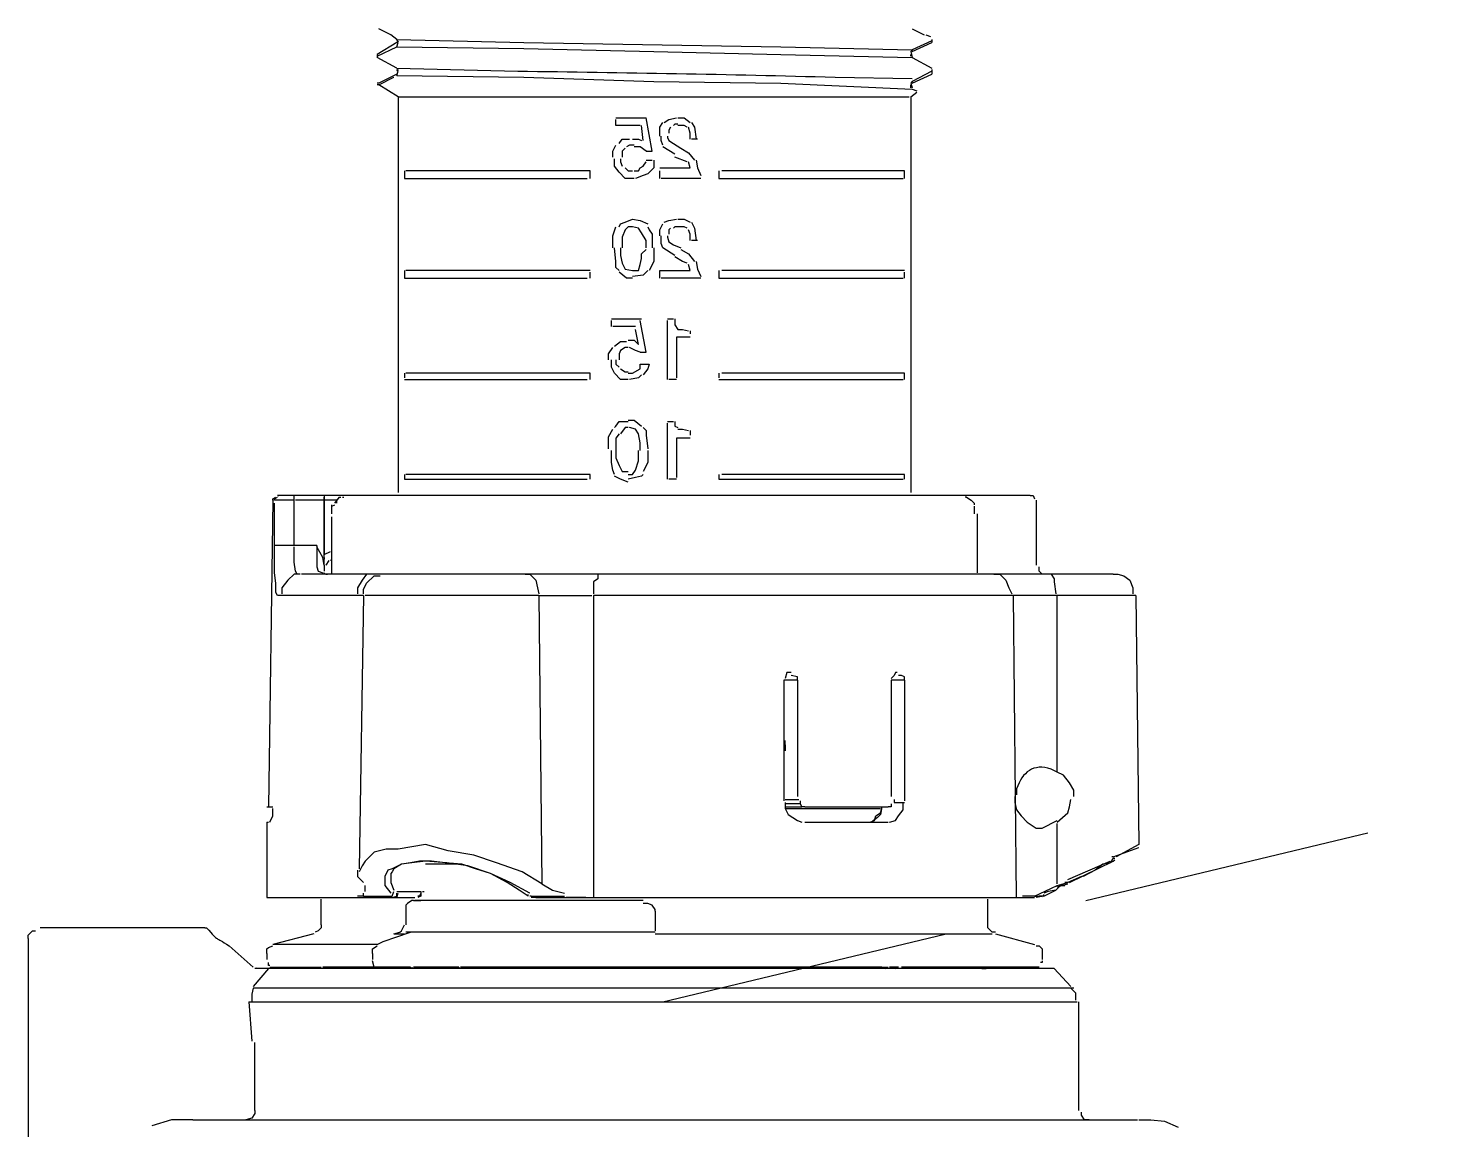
# Model space of a CAD drawing. Header units: millimetres. Extents: x -3929 to 624051, y 52832 to 514950.
# Drawn here: x 35163 to 35470.2, y 112012.1 to 112253 of the extents above; entities that cross this region are included whole.
import ezdxf

# ---------------------------------------------------------------- set-up
doc = ezdxf.new("R2010")
doc.units = ezdxf.units.MM
doc.linetypes.add('DASHED2', pattern=[9.525, 6.35, -3.175])
doc.layers.add('Отопление', color=30, linetype='Continuous')

# ---------------------------------------------------------------- blocks, each defined once
blk = doc.blocks.new('A$Cb1560fb0')
at = {"color": 7, "linetype": 'Continuous', "lineweight": 9}
for p, q in [((-1.797, 15.244), (-3.12, 15.211)), ((-6.595, 15.144), (-7.439, 15.128)), ((-9.027, 7.533), (-8.961, 7.566)), ((-8.581, 7.351), (-8.581, 7.285))]:
    blk.add_line(p, q, dxfattribs=at)
at = {"color": 7, "linetype": 'Continuous', "lineweight": 18}
for p, q in [((0.305, 5.829), (0.288, 5.829)), ((0.04, 5.63), (-0.225, 5.399))]:
    blk.add_line(p, q, dxfattribs=at)
for points in [[(-7.439, 15.674), (-7.571, 15.608), (-7.571, 15.608)], [(-1.731, 15.608), (-1.598, 15.674), (-1.598, 15.674)], [(-7.654, 15.558), (-7.654, 15.525), (-7.654, 15.525)], [(-7.654, 15.542), (-7.439, 15.442), (-7.439, 15.442)], [(-7.439, 15.426), (-7.654, 15.525), (-7.654, 15.525)], [(-7.588, 15.608), (-7.638, 15.591), (-7.638, 15.591)], [(-1.797, 15.475), (-1.813, 15.525), (-1.797, 15.558)], [(-1.813, 15.542), (-1.797, 15.525), (-1.797, 15.525)], [(-1.797, 15.558), (-1.731, 15.608), (-1.731, 15.608)], [(-1.797, 15.525), (-1.582, 15.393), (-1.582, 15.393)], [(-7.439, 15.36), (-7.654, 15.244), (-7.654, 15.244)], [(-7.439, 15.442), (-7.422, 15.426), (-7.439, 15.36)], [(-7.422, 15.376), (-7.422, 15.393), (-7.422, 15.393)], [(-1.582, 15.376), (-1.797, 15.475), (-1.797, 15.475)], [(-1.797, 15.244), (-1.582, 15.36), (-1.582, 15.36)], [(-1.582, 15.393), (-1.582, 15.36), (-1.582, 15.36)], [(-7.654, 15.227), (-7.654, 15.178), (-7.654, 15.178)], [(-7.654, 15.211), (-7.439, 15.095), (-7.439, 15.095)], [(-1.813, 15.227), (-1.797, 15.211), (-1.797, 15.211)], [(-1.797, 15.161), (-1.813, 15.211), (-1.797, 15.227)], [(-7.439, 15.078), (-7.654, 15.178), (-7.654, 15.178)], [(-7.439, 15.095), (-7.422, 15.078), (-7.439, 15.029)], [(-7.422, 15.029), (-7.422, 15.062), (-7.422, 15.062)], [(-1.813, 14.929), (-1.598, 15.062), (-1.582, 15.062)], [(-1.797, 15.178), (-1.598, 15.078), (-1.582, 15.078)], [(-1.598, 15.062), (-1.764, 15.144), (-1.764, 15.144)], [(-7.439, 15.012), (-7.489, 14.996), (-7.489, 14.996)], [(-7.422, 14.929), (-7.489, 14.979), (-7.489, 14.979)], [(-7.422, 14.929), (-7.422, 10.594), (-7.422, 10.594)], [(-1.813, 14.929), (-7.406, 14.929), (-7.406, 14.929)], [(-1.813, 14.929), (-1.813, 10.594), (-1.813, 10.594)], [(-8.796, 10.511), (-8.796, 9.8), (-8.796, 9.8)], [(-8.73, 10.561), (-8.763, 10.561), (-8.779, 10.528)], [(-8.73, 10.561), (-0.49, 10.561), (-0.49, 10.561)], [(-8.035, 10.545), (-8.084, 10.511), (-8.117, 10.478)], [(-8.117, 10.478), (-8.117, 10.462), (-8.117, 10.462)], [(-8.117, 10.445), (-8.117, 10.363), (-8.117, 10.363)], [(-8.018, 10.561), (-7.621, 10.561), (-7.621, 10.561)], [(-1.615, 10.561), (-1.218, 10.561), (-1.218, 10.561)], [(-1.201, 10.545), (-1.218, 10.545), (-1.218, 10.545)], [(-1.168, 10.545), (-1.185, 10.545), (-1.185, 10.545)], [(-1.118, 10.478), (-1.168, 10.545), (-1.168, 10.545)], [(-1.135, 10.511), (-1.168, 10.545), (-1.168, 10.545)], [(-1.085, 10.445), (-1.085, 10.462), (-1.085, 10.462)], [(-1.085, 10.363), (-1.085, 10.445), (-1.085, 10.445)], [(-1.002, 10.561), (-1.002, 10.511), (-1.002, 10.511)], [(-0.44, 10.511), (-0.44, 10.528), (-0.473, 10.545)], [(-0.44, 10.511), (-0.39, 7.153), (-0.39, 7.153)], [(-8.151, 10.363), (-8.151, 9.717), (-8.151, 9.717)], [(-1.085, 9.701), (-1.085, 10.329), (-1.085, 10.329)], [(-1.052, 9.85), (-1.019, 9.8), (-1.019, 9.8)], [(-1.002, 9.8), (-1.002, 9.866), (-1.002, 9.866)], [(-9.64, 9.701), (-9.689, 9.701), (-9.756, 9.684), (-9.822, 9.634), (-9.855, 9.552), (-9.855, 9.486)], [(-9.64, 9.701), (-0.754, 9.701), (-0.754, 9.701)], [(-8.912, 9.701), (-8.862, 9.701), (-8.829, 9.734), (-8.829, 9.783)], [(-1.433, 9.486), (-1.433, 9.535), (-1.466, 9.601), (-1.549, 9.684), (-1.615, 9.684)], [(-1.002, 9.8), (-1.002, 9.734), (-1.002, 9.734)], [(-1.002, 9.783), (-1.002, 9.767), (-1.002, 9.767)], [(-9.888, 9.469), (-9.921, 6.739), (-9.921, 6.739)], [(-1.433, 9.469), (-1.383, 6.474), (-1.383, 6.474)], [(-7.274, 8.625), (-7.257, 8.625), (-7.24, 8.592), (-7.207, 8.559)], [(-6.115, 8.625), (-6.066, 8.625), (-6.049, 8.559)], [(-7.356, 8.542), (-7.356, 8.576), (-7.323, 8.592), (-7.29, 8.592)], [(-7.356, 8.542), (-7.356, 7.219), (-7.356, 7.219)], [(-7.207, 8.542), (-7.207, 7.268), (-7.207, 7.268)], [(-6.182, 8.542), (-6.182, 8.576), (-6.115, 8.592)], [(-6.182, 8.542), (-6.182, 7.268), (-6.182, 7.268)], [(-6.033, 8.542), (-6.033, 7.219), (-6.033, 7.219)], [(-7.24, 7.235), (-7.24, 7.202), (-7.24, 7.202)], [(-6.215, 7.186), (-6.215, 7.219), (-6.215, 7.219)], [(-7.207, 7.186), (-7.207, 7.153), (-7.174, 7.153)], [(-6.264, 7.153), (-7.174, 7.153), (-7.174, 7.153)], [(-7.108, 7.153), (-7.092, 7.07), (-7.058, 7.037), (-6.992, 6.987)], [(-6.976, 6.987), (-7.025, 7.004), (-7.042, 7.053), (-7.092, 7.086), (-7.108, 7.136)], [(-6.049, 7.136), (-7.092, 7.136), (-7.092, 7.136)], [(-6.264, 7.153), (-6.231, 7.153), (-6.215, 7.186)], [(-6.049, 7.202), (-6.049, 7.136), (-6.082, 7.07), (-6.182, 7.004), (-6.231, 6.987)], [(-6.049, 7.153), (-6.231, 7.153), (-6.231, 7.153)], [(-0.407, 7.153), (-0.44, 7.153), (-0.44, 7.153)], [(-0.407, 6.987), (-0.44, 7.053), (-0.44, 7.136)], [(-0.374, 7.153), (-0.407, 7.153), (-0.407, 7.153)], [(-6.264, 6.987), (-7.174, 6.987), (-7.174, 6.987)], [(-0.374, 6.987), (-0.39, 6.987), (-0.39, 6.987)], [(-0.374, 6.987), (-0.374, 6.16), (-0.374, 6.16)], [(-9.921, 6.739), (-9.673, 6.607), (-9.673, 6.607)], [(-9.64, 6.607), (-9.921, 6.706), (-9.921, 6.706)], [(-9.64, 6.59), (-9.656, 6.59), (-9.656, 6.59)], [(-9.64, 6.59), (-9.607, 6.54), (-9.524, 6.524), (-9.441, 6.458), (-9.309, 6.391)], [(-9.143, 6.358), (-9.607, 6.557), (-9.607, 6.557)], [(-3.236, 6.176), (-3.137, 6.242), (-3.005, 6.325), (-2.823, 6.424), (-2.657, 6.474), (-2.508, 6.524), (-2.326, 6.54), (-2.177, 6.557), (-2.045, 6.557), (-1.946, 6.54), (-1.846, 6.524), (-1.764, 6.474), (-1.747, 6.441), (-1.731, 6.424)], [(-1.367, 6.458), (-1.367, 6.391), (-1.433, 6.325)], [(-9.292, 6.391), (-9.143, 6.325), (-9.143, 6.325)], [(-9.143, 6.325), (-9.11, 6.325), (-9.11, 6.325)], [(-3.385, 6.309), (-3.501, 6.242), (-3.633, 6.209)], [(-9.094, 6.292), (-9.077, 6.292), (-9.11, 6.292)], [(-9.077, 6.292), (-9.061, 6.292), (-9.011, 6.242), (-8.928, 6.226), (-8.879, 6.209)], [(-8.779, 6.176), (-9.027, 6.292), (-9.027, 6.292)], [(-8.879, 6.176), (-8.829, 6.176), (-8.829, 6.176)], [(-8.879, 6.176), (-8.796, 6.16), (-8.796, 6.16)], [(-8.779, 6.176), (-8.647, 6.176), (-8.647, 6.176)], [(-3.319, 6.16), (-8.779, 6.16), (-8.779, 6.16)], [(-3.865, 6.16), (-3.65, 6.16), (-3.65, 6.16)], [(-3.286, 6.16), (-3.269, 6.16), (-3.269, 6.16)], [(-2.078, 6.226), (-2.095, 6.226), (-2.095, 6.226)], [(-2.061, 6.209), (-2.061, 6.176), (-2.028, 6.16)], [(-0.374, 6.16), (-1.995, 6.16), (-1.995, 6.16)], [(-1.449, 6.226), (-1.449, 6.292), (-1.449, 6.292)], [(-1.433, 6.176), (-1.433, 6.209), (-1.433, 6.209)], [(-1.433, 6.176), (-1.367, 6.176), (-1.367, 6.176)], [(-8.266, 5.862), (-8.266, 6.143), (-8.266, 6.143)], [(-4.626, 6.011), (-4.626, 6.027), (-4.593, 6.077), (-4.543, 6.094), (-4.494, 6.094)], [(-4.626, 6.011), (-4.626, 5.796), (-4.626, 5.796)], [(-4.494, 6.127), (-1.995, 6.127), (-1.995, 6.127)], [(-1.979, 6.127), (-1.962, 6.127), (-1.913, 6.094), (-1.896, 6.077), (-1.896, 6.011)], [(-1.896, 6.011), (-1.896, 5.862), (-1.896, 5.862)], [(-0.969, 5.862), (-0.969, 6.143), (-0.969, 6.143)], [(-8.349, 5.779), (-8.316, 5.779), (-8.266, 5.829), (-8.266, 5.862)], [(-0.969, 5.862), (-0.969, 5.829), (-0.936, 5.796), (-0.903, 5.779)], [(-8.349, 5.763), (-8.779, 5.647), (-8.779, 5.647)], [(-4.626, 5.763), (-8.316, 5.763), (-8.316, 5.763)], [(-4.626, 5.779), (-1.896, 5.779), (-1.896, 5.779)], [(-1.582, 5.647), (-1.648, 5.68), (-1.946, 5.779)], [(-0.887, 5.763), (-0.44, 5.647), (-0.44, 5.647)], [(0.305, 5.829), (2.108, 5.829), (2.108, 5.829)], [(2.241, 5.713), (2.241, 5.746), (2.207, 5.779), (2.191, 5.796), (2.158, 5.796)], [(2.241, 5.713), (2.241, 3.281), (2.241, 3.281)], [(-8.796, 5.63), (-8.829, 5.63), (-8.862, 5.597), (-8.862, 5.548)], [(-8.862, 5.548), (-8.862, 5.481), (-8.862, 5.481)], [(-1.532, 5.548), (-1.532, 5.597), (-1.582, 5.63)], [(-1.532, 5.548), (-1.532, 5.481), (-1.532, 5.481)], [(-0.374, 5.548), (-0.374, 5.597), (-0.39, 5.614), (-0.44, 5.63)], [(-8.994, 5.382), (-9.176, 5.184), (-9.176, 5.184)], [(-8.862, 5.465), (-8.862, 5.448), (-8.845, 5.448)], [(-8.829, 5.399), (-8.25, 5.399), (-8.25, 5.399)], [(-8.2, 5.382), (-8.25, 5.382), (-8.25, 5.382)], [(-7.29, 5.399), (-7.191, 5.399), (-7.191, 5.399)], [(-4.626, 5.399), (-2.591, 5.399), (-2.591, 5.399)], [(-2.591, 5.399), (-2.492, 5.399), (-2.492, 5.399)], [(-2.475, 5.399), (-2.425, 5.399), (-2.425, 5.399)], [(-2.425, 5.399), (-1.979, 5.399), (-1.979, 5.399)], [(-1.946, 5.382), (-1.946, 5.399), (-1.946, 5.399)], [(-1.946, 5.399), (-1.697, 5.399), (-1.697, 5.399)], [(-1.549, 5.399), (-1.532, 5.465), (-1.532, 5.465)], [(-0.986, 5.399), (-1.019, 5.399), (-1.019, 5.399)], [(-0.407, 5.399), (-0.969, 5.399), (-0.969, 5.399)], [(-9.176, 5.167), (-9.226, 5.117), (-9.226, 5.035)], [(-9.259, 5.018), (-9.259, 3.827), (-9.259, 3.827)], [(-9.921, 3.727), (-10.053, 3.727), (-10.202, 3.711), (-10.351, 3.645)], [(0.437, 3.727), (-9.904, 3.727), (-9.904, 3.727)], [(-9.375, 3.727), (-9.325, 3.727), (-9.292, 3.777), (-9.292, 3.81)], [(0.437, 3.727), (0.669, 3.727), (0.884, 3.661)]]:
    blk.add_lwpolyline(points, dxfattribs=at)
at = {"color": 7, "linetype": 'Continuous', "lineweight": 9}
for points in [[(-1.797, 15.558), (-3.187, 15.525), (-5.999, 15.475), (-7.439, 15.442)], [(-1.797, 15.475), (-3.187, 15.459), (-4.61, 15.426), (-5.999, 15.393), (-7.439, 15.36)], [(-1.797, 15.161), (-3.187, 15.144), (-4.61, 15.095), (-5.999, 15.078), (-7.439, 15.012)], [(-5.023, 14.648), (-5.056, 14.598), (-5.073, 14.466)], [(-4.874, 14.698), (-4.941, 14.698), (-5.007, 14.648)], [(-5.007, 14.466), (-5.007, 14.532), (-4.99, 14.598)], [(-4.974, 14.598), (-4.941, 14.615), (-4.874, 14.615)], [(-4.874, 14.631), (-4.841, 14.631), (-4.825, 14.615)], [(-4.725, 14.648), (-4.775, 14.681), (-4.858, 14.698)], [(-4.792, 14.598), (-4.775, 14.565), (-4.775, 14.532)], [(-4.676, 14.499), (-4.676, 14.598), (-4.709, 14.648)], [(-4.527, 14.334), (-4.593, 14.334), (-4.527, 14.698)], [(-4.196, 14.698), (-4.527, 14.698), (-4.527, 14.698)], [(-4.494, 14.449), (-4.477, 14.615), (-4.477, 14.615)], [(-4.461, 14.615), (-4.196, 14.615), (-4.196, 14.615)], [(-4.196, 14.615), (-4.196, 14.681), (-4.196, 14.681)], [(-5.089, 14.466), (-5.023, 14.466), (-5.023, 14.466)], [(-4.775, 14.449), (-4.825, 14.416), (-4.907, 14.367)], [(-4.759, 14.499), (-4.759, 14.483), (-4.775, 14.449)], [(-4.709, 14.4), (-4.692, 14.449), (-4.692, 14.499)], [(-4.378, 14.466), (-4.444, 14.466), (-4.477, 14.449)], [(-4.229, 14.416), (-4.262, 14.466), (-4.345, 14.466)], [(-4.907, 14.367), (-4.99, 14.317), (-5.056, 14.234)], [(-4.841, 14.301), (-4.709, 14.383), (-4.709, 14.383)], [(-4.527, 14.334), (-4.461, 14.383), (-4.394, 14.383)], [(-4.394, 14.4), (-4.345, 14.4), (-4.312, 14.383)], [(-4.295, 14.367), (-4.262, 14.334), (-4.262, 14.267)], [(-4.163, 14.267), (-4.163, 14.334), (-4.196, 14.4)], [(-5.073, 14.234), (-5.089, 14.152), (-5.123, 14.069)], [(-5.007, 14.152), (-4.99, 14.218), (-4.99, 14.218)], [(-4.676, 14.152), (-5.007, 14.152), (-5.007, 14.152)], [(-4.974, 14.218), (-4.841, 14.267), (-4.841, 14.267)], [(-4.61, 14.234), (-4.61, 14.152), (-4.543, 14.085)], [(-4.527, 14.234), (-4.593, 14.234), (-4.593, 14.234)], [(-4.394, 14.119), (-4.444, 14.119), (-4.461, 14.152), (-4.494, 14.168), (-4.527, 14.218)], [(-4.295, 14.152), (-4.328, 14.119), (-4.378, 14.119)], [(-4.246, 14.251), (-4.246, 14.218), (-4.262, 14.168)], [(-4.229, 14.102), (-4.179, 14.168), (-4.179, 14.251)], [(-7.356, 14.119), (-5.354, 14.119), (-5.354, 14.119)], [(-7.356, 14.036), (-7.356, 14.119), (-7.356, 14.119)], [(-5.321, 14.036), (-7.34, 14.036), (-7.34, 14.036)], [(-5.321, 14.119), (-5.321, 14.036), (-5.321, 14.036)], [(-5.123, 14.036), (-4.692, 14.036), (-4.692, 14.036)], [(-4.676, 14.036), (-4.676, 14.119), (-4.676, 14.119)], [(-4.543, 14.085), (-4.494, 14.069), (-4.411, 14.036)], [(-4.394, 14.036), (-4.295, 14.036), (-4.229, 14.102)], [(-3.915, 14.119), (-1.896, 14.119), (-1.896, 14.119)], [(-3.915, 14.036), (-3.915, 14.119), (-3.915, 14.119)], [(-1.879, 14.036), (-3.882, 14.036), (-3.882, 14.036)], [(-1.879, 14.119), (-1.879, 14.036), (-1.879, 14.036)], [(-5.023, 13.556), (-5.056, 13.49), (-5.073, 13.357)], [(-4.874, 13.589), (-4.941, 13.589), (-5.007, 13.556)], [(-4.725, 13.556), (-4.775, 13.573), (-4.858, 13.589)], [(-4.676, 13.407), (-4.676, 13.473), (-4.709, 13.539)], [(-4.378, 13.589), (-4.461, 13.573), (-4.543, 13.539)], [(-4.229, 13.506), (-4.246, 13.539), (-4.295, 13.556), (-4.378, 13.589)], [(-5.007, 13.357), (-5.007, 13.424), (-4.99, 13.473)], [(-4.974, 13.49), (-4.941, 13.506), (-4.874, 13.506)], [(-4.874, 13.506), (-4.841, 13.506), (-4.825, 13.49)], [(-4.792, 13.49), (-4.775, 13.473), (-4.775, 13.424)], [(-4.759, 13.407), (-4.759, 13.391), (-4.775, 13.341)], [(-4.709, 13.275), (-4.692, 13.324), (-4.692, 13.407)], [(-4.543, 13.506), (-4.56, 13.473), (-4.593, 13.424), (-4.593, 13.275)], [(-4.527, 13.275), (-4.527, 13.357), (-4.477, 13.44), (-4.444, 13.49), (-4.378, 13.506)], [(-4.378, 13.506), (-4.328, 13.506), (-4.295, 13.473)], [(-4.295, 13.473), (-4.262, 13.391), (-4.262, 13.275)], [(-4.163, 13.275), (-4.163, 13.407), (-4.196, 13.506)], [(-5.089, 13.357), (-5.023, 13.357), (-5.023, 13.357)], [(-4.907, 13.258), (-4.99, 13.208), (-5.056, 13.126)], [(-4.775, 13.341), (-4.825, 13.308), (-4.907, 13.275)], [(-4.841, 13.192), (-4.709, 13.275), (-4.709, 13.275)], [(-4.61, 13.275), (-4.61, 13.126), (-4.56, 13.026)], [(-4.378, 13.026), (-4.444, 13.026), (-4.461, 13.093), (-4.477, 13.159), (-4.477, 13.208), (-4.527, 13.258)], [(-4.246, 13.275), (-4.246, 13.192), (-4.262, 13.109), (-4.295, 13.043), (-4.378, 13.026)], [(-4.229, 13.026), (-4.196, 13.06), (-4.196, 13.126), (-4.179, 13.275)], [(-5.073, 13.126), (-5.089, 13.043), (-5.123, 12.96)], [(-5.007, 13.026), (-4.99, 13.093), (-4.99, 13.093)], [(-4.974, 13.109), (-4.924, 13.126), (-4.841, 13.175)], [(-7.356, 13.026), (-5.354, 13.026), (-5.354, 13.026)], [(-7.356, 12.944), (-7.356, 13.01), (-7.356, 13.01)], [(-5.321, 12.944), (-7.34, 12.944), (-7.34, 12.944)], [(-5.321, 13.026), (-5.321, 12.944), (-5.321, 12.944)], [(-5.123, 12.944), (-4.692, 12.944), (-4.692, 12.944)], [(-4.676, 13.026), (-5.007, 13.026), (-5.007, 13.026)], [(-4.676, 12.944), (-4.676, 13.026), (-4.676, 13.026)], [(-4.543, 13.026), (-4.527, 13.01), (-4.494, 12.977), (-4.378, 12.96)], [(-4.378, 12.944), (-4.312, 12.944), (-4.229, 13.01)], [(-3.915, 13.026), (-1.896, 13.026), (-1.896, 13.026)], [(-3.915, 12.944), (-3.915, 13.01), (-3.915, 13.01)], [(-1.879, 12.944), (-3.882, 12.944), (-3.882, 12.944)], [(-1.879, 13.026), (-1.879, 12.944), (-1.879, 12.944)], [(-4.841, 12.497), (-4.841, 12.431), (-4.874, 12.381)], [(-4.759, 12.497), (-4.825, 12.497), (-4.825, 12.497)], [(-4.759, 11.835), (-4.759, 12.48), (-4.759, 12.48)], [(-4.461, 12.133), (-4.527, 12.133), (-4.461, 12.48)], [(-4.146, 12.497), (-4.477, 12.497), (-4.477, 12.497)], [(-4.146, 12.414), (-4.146, 12.48), (-4.146, 12.48)], [(-5.007, 12.365), (-5.007, 12.332), (-5.007, 12.332)], [(-5.007, 12.298), (-4.858, 12.298), (-4.858, 12.298)], [(-4.874, 12.381), (-4.924, 12.381), (-4.99, 12.365)], [(-4.858, 12.298), (-4.858, 11.852), (-4.858, 11.852)], [(-4.444, 12.216), (-4.411, 12.381), (-4.411, 12.381)], [(-4.411, 12.414), (-4.163, 12.414), (-4.163, 12.414)], [(-4.461, 12.133), (-4.411, 12.15), (-4.345, 12.183)], [(-4.328, 12.265), (-4.394, 12.265), (-4.444, 12.216)], [(-4.328, 12.183), (-4.295, 12.183), (-4.246, 12.15)], [(-4.179, 12.199), (-4.246, 12.249), (-4.312, 12.249)], [(-4.246, 12.15), (-4.229, 12.116), (-4.229, 12.05)], [(-4.113, 12.05), (-4.113, 12.116), (-4.163, 12.183)], [(-4.461, 12.001), (-4.56, 12.001), (-4.56, 12.001)], [(-4.56, 12.001), (-4.543, 11.951), (-4.494, 11.885)], [(-4.328, 11.901), (-4.378, 11.901), (-4.461, 11.951), (-4.461, 12.001)], [(-4.196, 12.05), (-4.196, 12.001), (-4.229, 11.968)], [(-4.179, 11.901), (-4.146, 11.968), (-4.146, 12.05)], [(-7.356, 11.901), (-5.354, 11.901), (-5.354, 11.901)], [(-7.356, 11.835), (-7.356, 11.901), (-7.356, 11.901)], [(-5.321, 11.835), (-7.34, 11.835), (-7.34, 11.835)], [(-5.321, 11.901), (-5.321, 11.852), (-5.321, 11.852)], [(-4.858, 11.835), (-4.775, 11.835), (-4.775, 11.835)], [(-4.477, 11.885), (-4.444, 11.852), (-4.345, 11.835)], [(-4.246, 11.951), (-4.295, 11.918), (-4.328, 11.918)], [(-4.328, 11.835), (-4.246, 11.835), (-4.179, 11.901)], [(-3.915, 11.901), (-1.896, 11.901), (-1.896, 11.901)], [(-3.915, 11.835), (-3.915, 11.901), (-3.915, 11.901)], [(-1.879, 11.835), (-3.882, 11.835), (-3.882, 11.835)], [(-1.879, 11.901), (-1.879, 11.852), (-1.879, 11.852)], [(-4.841, 11.372), (-4.841, 11.322), (-4.874, 11.306)], [(-4.759, 11.372), (-4.825, 11.372), (-4.825, 11.372)], [(-4.328, 11.388), (-4.394, 11.388), (-4.477, 11.322)], [(-4.179, 11.306), (-4.196, 11.322), (-4.229, 11.372), (-4.328, 11.372)], [(-5.007, 11.273), (-5.007, 11.223), (-5.007, 11.223)], [(-4.874, 11.289), (-4.924, 11.289), (-4.99, 11.273)], [(-4.759, 10.743), (-4.759, 11.355), (-4.759, 11.355)], [(-4.494, 11.306), (-4.527, 11.273), (-4.527, 11.223), (-4.543, 11.074)], [(-4.461, 11.057), (-4.461, 11.14), (-4.444, 11.239), (-4.411, 11.289), (-4.345, 11.306)], [(-4.328, 11.306), (-4.295, 11.306), (-4.246, 11.239)], [(-4.229, 11.239), (-4.196, 11.19), (-4.196, 11.074)], [(-4.113, 11.074), (-4.113, 11.206), (-4.163, 11.289)], [(-5.007, 11.19), (-4.858, 11.19), (-4.858, 11.19)], [(-4.858, 11.19), (-4.858, 10.76), (-4.858, 10.76)], [(-4.196, 11.074), (-4.196, 10.975), (-4.229, 10.892), (-4.262, 10.826), (-4.328, 10.826)], [(-4.543, 11.057), (-4.543, 10.925), (-4.494, 10.826)], [(-4.328, 10.793), (-4.378, 10.793), (-4.411, 10.842), (-4.444, 10.942), (-4.444, 11.057)], [(-4.179, 10.793), (-4.163, 10.842), (-4.146, 10.925), (-4.146, 11.057)], [(-7.356, 10.793), (-5.354, 10.793), (-5.354, 10.793)], [(-7.356, 10.743), (-7.356, 10.793), (-7.356, 10.793)], [(-5.321, 10.793), (-5.321, 10.743), (-5.321, 10.743)], [(-4.494, 10.793), (-4.477, 10.776), (-4.411, 10.76), (-4.328, 10.743)], [(-4.328, 10.71), (-4.246, 10.743), (-4.179, 10.776)], [(-3.915, 10.793), (-1.896, 10.793), (-1.896, 10.793)], [(-3.915, 10.743), (-3.915, 10.793), (-3.915, 10.793)], [(-1.879, 10.793), (-1.879, 10.743), (-1.879, 10.743)], [(-5.321, 10.743), (-7.34, 10.743), (-7.34, 10.743)], [(-4.858, 10.743), (-4.775, 10.743), (-4.775, 10.743)], [(-1.879, 10.743), (-3.882, 10.743), (-3.882, 10.743)], [(-8.035, 10.545), (-8.018, 10.545), (-8.018, 10.545)], [(-1.168, 10.545), (-1.185, 10.545), (-1.185, 10.545)], [(-1.135, 10.511), (-0.688, 10.511), (-0.688, 10.511)], [(-1.135, 10.511), (-1.135, 10.478), (-1.135, 10.478)], [(-1.085, 10.363), (-1.085, 10.445), (-1.118, 10.462)], [(-1.002, 10.511), (-1.002, 9.916), (-1.069, 9.949)], [(-1.002, 9.883), (-1.002, 10.545), (-1.002, 10.545)], [(-0.672, 10.511), (-0.672, 10.561), (-0.672, 10.561)], [(-0.672, 10.015), (-0.672, 10.511), (-0.672, 10.511)], [(-0.672, 10.511), (-0.456, 10.511), (-0.456, 10.511)], [(-0.523, 9.469), (-0.49, 9.469), (-0.473, 9.502), (-0.473, 9.601), (-0.456, 9.717), (-0.456, 10.478)], [(-0.49, 10.561), (-0.506, 10.561), (-0.506, 10.561)], [(-0.456, 10.511), (-0.456, 10.528), (-0.49, 10.545)], [(-1.085, 9.701), (-1.085, 10.329), (-1.085, 10.329)], [(-1.002, 9.8), (-0.986, 9.883), (-0.92, 9.999)], [(-0.92, 10.015), (-0.92, 9.783), (-0.936, 9.734), (-0.986, 9.717)], [(-0.92, 10.015), (-0.672, 10.015), (-0.672, 10.015)], [(-0.738, 9.701), (-0.705, 9.701), (-0.688, 9.734), (-0.672, 9.833), (-0.672, 9.999)], [(-0.672, 10.015), (-0.456, 10.015), (-0.456, 10.015)], [(-1.002, 9.883), (-1.002, 9.866), (-1.002, 9.866)], [(-8.961, 9.701), (-8.994, 9.651), (-8.994, 9.618), (-9.011, 9.486)], [(-8.333, 9.701), (-8.399, 9.701), (-8.465, 9.634), (-8.498, 9.552), (-8.531, 9.486)], [(-3.997, 9.701), (-3.997, 9.651), (-3.948, 9.618), (-3.948, 9.486)], [(-3.203, 9.701), (-3.253, 9.701), (-3.319, 9.634), (-3.336, 9.552), (-3.352, 9.486)], [(-1.532, 9.701), (-1.466, 9.701), (-1.416, 9.634), (-1.367, 9.552), (-1.367, 9.486)], [(-1.019, 9.701), (-1.036, 9.701), (-1.036, 9.701)], [(-0.738, 9.701), (-0.672, 9.701), (-0.605, 9.634), (-0.539, 9.552), (-0.539, 9.486)], [(-9.888, 9.469), (-9.011, 9.469), (-9.011, 9.469)], [(-9.027, 7.533), (-9.027, 9.469), (-9.027, 9.469)], [(-9.011, 9.469), (-8.548, 9.469), (-8.548, 9.469)], [(-8.581, 6.16), (-8.548, 9.469), (-8.548, 9.469)], [(-8.548, 9.469), (-3.948, 9.469), (-3.948, 9.469)], [(-3.948, 9.469), (-3.948, 6.16), (-3.948, 6.16)], [(-3.352, 9.469), (-3.931, 9.469), (-3.931, 9.469)], [(-3.352, 9.469), (-3.385, 6.309), (-3.385, 6.309)], [(-3.352, 9.469), (-1.449, 9.469), (-1.449, 9.469)], [(-1.433, 9.469), (-1.367, 9.469), (-1.367, 9.469)], [(-1.367, 9.469), (-0.523, 9.469), (-0.523, 9.469)], [(-7.356, 8.542), (-7.207, 8.542), (-7.207, 8.542)], [(-6.182, 8.542), (-6.033, 8.542), (-6.033, 8.542)], [(-6.049, 7.831), (-6.049, 7.881), (-6.049, 7.881)], [(-6.049, 7.831), (-6.049, 7.765), (-6.049, 7.765)], [(-9.209, 7.268), (-9.209, 7.335), (-9.16, 7.417), (-9.094, 7.5), (-9.027, 7.533)], [(-9.027, 6.987), (-9.143, 7.086), (-9.16, 7.153), (-9.176, 7.235)], [(-8.564, 7.268), (-8.564, 7.202), (-8.581, 7.119), (-8.63, 7.053), (-8.697, 6.987), (-8.796, 6.921), (-8.862, 6.921), (-9.027, 7.004)], [(-6.049, 7.235), (-6.198, 7.235), (-6.198, 7.235)], [(-7.24, 7.202), (-7.356, 7.202), (-7.356, 7.202)], [(-7.191, 6.987), (-7.257, 7.004), (-7.29, 7.053), (-7.34, 7.119), (-7.34, 7.202)], [(-6.215, 7.186), (-6.049, 7.186), (-6.049, 7.186)], [(-9.027, 6.309), (-9.027, 6.971), (-9.027, 6.971)], [(-9.64, 6.607), (-9.623, 6.607), (-9.623, 6.607)], [(-3.385, 6.309), (-3.17, 6.441), (-2.889, 6.54), (-2.641, 6.623), (-2.359, 6.673), (-2.111, 6.739), (-1.813, 6.689), (-1.681, 6.689), (-1.549, 6.656), (-1.499, 6.607), (-1.449, 6.557), (-1.416, 6.507), (-1.383, 6.441)], [(-9.64, 6.557), (-9.656, 6.573), (-9.656, 6.573)], [(-9.16, 6.325), (-9.64, 6.557), (-9.64, 6.557)], [(-3.253, 6.209), (-3.038, 6.325), (-2.823, 6.424), (-2.574, 6.507), (-2.343, 6.54), (-2.111, 6.557), (-1.962, 6.54), (-1.846, 6.524), (-1.747, 6.474), (-1.697, 6.458), (-1.664, 6.391), (-1.664, 6.292), (-1.731, 6.209)], [(-2.492, 6.524), (-2.111, 6.524), (-2.111, 6.524)], [(-9.027, 6.292), (-9.143, 6.325), (-9.143, 6.325)], [(-9.027, 6.276), (-9.143, 6.309), (-9.143, 6.309)], [(-1.731, 6.424), (-1.731, 6.325), (-1.764, 6.242)], [(-8.879, 6.176), (-9.011, 6.242), (-9.011, 6.242)], [(-8.779, 6.176), (-8.862, 6.176), (-8.862, 6.176)], [(-3.269, 6.176), (-3.633, 6.176), (-3.633, 6.176)], [(-3.319, 6.16), (-3.286, 6.16), (-3.286, 6.16)], [(-3.269, 6.176), (-3.253, 6.176), (-3.253, 6.176)], [(-1.813, 6.226), (-2.061, 6.226), (-2.061, 6.226)], [(-2.061, 6.226), (-2.061, 6.209), (-2.045, 6.176), (-2.028, 6.176)], [(-1.797, 6.226), (-1.813, 6.226), (-1.813, 6.226)], [(-1.764, 6.16), (-1.797, 6.16), (-1.813, 6.209)], [(-1.747, 6.16), (-1.797, 6.176), (-1.797, 6.209)], [(-1.697, 6.176), (-1.747, 6.176), (-1.764, 6.226)], [(-1.697, 6.176), (-1.747, 6.176), (-1.747, 6.176)], [(-1.433, 6.176), (-1.697, 6.176), (-1.697, 6.176)], [(-4.494, 6.127), (-2.111, 6.127), (-2.111, 6.127)], [(-1.979, 6.127), (-2.061, 6.127), (-2.061, 6.127)], [(-1.764, 5.763), (-1.83, 5.779), (-1.846, 5.796), (-1.879, 5.862)], [(-1.764, 5.763), (-1.879, 5.763), (-1.879, 5.763)], [(-1.582, 5.647), (-0.44, 5.647), (-0.44, 5.647)], [(-0.374, 5.548), (-0.374, 5.481), (-0.374, 5.481)], [(-8.994, 5.382), (-0.241, 5.382), (-0.241, 5.382)], [(-8.25, 5.399), (-7.323, 5.399), (-7.323, 5.399)], [(-7.257, 5.382), (-7.29, 5.399), (-7.29, 5.399)], [(-7.108, 5.399), (-7.174, 5.399), (-7.174, 5.399)], [(-7.141, 5.382), (-7.174, 5.399), (-7.174, 5.399)], [(-7.108, 5.382), (-7.108, 5.399), (-7.108, 5.399)], [(-7.108, 5.399), (-6.512, 5.399), (-6.512, 5.399)], [(-6.512, 5.399), (-4.626, 5.399), (-4.626, 5.399)], [(-6.512, 5.382), (-6.496, 5.382), (-6.496, 5.382)], [(-2.607, 5.399), (-2.624, 5.399), (-2.624, 5.399)], [(-2.475, 5.399), (-2.475, 5.382), (-2.475, 5.382)], [(-2.425, 5.399), (-2.425, 5.382), (-2.425, 5.382)], [(-1.962, 5.399), (-1.962, 5.382), (-1.962, 5.382)], [(-1.946, 5.399), (-0.986, 5.399), (-0.986, 5.399)], [(-1.946, 5.399), (-1.549, 5.399), (-1.549, 5.399)], [(-0.407, 5.415), (-0.39, 5.415), (-0.39, 5.448)], [(-0.39, 5.382), (-0.225, 5.184), (-0.225, 5.184)], [(-9.209, 5.167), (-0.225, 5.167), (-0.225, 5.167)], [(-0.225, 5.167), (-0.208, 5.101), (-0.208, 5.018)], [(-0.175, 5.018), (-9.243, 5.018), (-9.243, 5.018)], [(-0.175, 5.018), (-0.208, 4.588), (-0.208, 4.588)], [(-0.241, 3.827), (-0.241, 4.571), (-0.241, 4.571)], [(-0.241, 3.827), (-0.241, 3.794), (-0.208, 3.744), (-0.142, 3.727)]]:
    blk.add_lwpolyline(points, dxfattribs=at)
at = {"color": 7, "linetype": 'Continuous', "lineweight": 18}
for points in [[(-1.582, 15.078), (-1.582, 15.078)], [(-8.117, 10.478), (-8.117, 10.478)], [(-1.218, 10.561), (-1.218, 10.561)], [(-1.085, 9.866), (-1.069, 9.85)], [(-8.151, 9.701), (-8.151, 9.701)], [(-1.085, 9.701), (-1.085, 9.701)], [(-1.002, 9.8), (-1.002, 9.8)], [(-1.002, 9.767), (-1.002, 9.767)], [(-1.002, 9.717), (-1.002, 9.701)], [(-7.191, 6.987), (-7.191, 6.987)], [(-8.862, 6.16), (-8.862, 6.16)], [(-3.319, 6.16), (-3.319, 6.16)], [(-3.253, 6.16), (-3.253, 6.16)], [(-4.626, 5.779), (-4.626, 5.779)], [(-7.34, 5.399), (-7.34, 5.399)], [(-7.323, 5.399), (-7.323, 5.399)], [(-4.626, 5.399), (-4.626, 5.399)], [(-1.962, 5.399), (-1.962, 5.399)]]:
    blk.add_lwpolyline(points, close=True, dxfattribs=at)
at = {"color": 7, "linetype": 'Continuous', "lineweight": 9}
for points in [[(-5.007, 14.466), (-5.007, 14.466)], [(-1.218, 10.561), (-1.218, 10.561)], [(-1.201, 10.561), (-1.201, 10.561)], [(-1.201, 10.561), (-1.201, 10.561)], [(-1.201, 10.545), (-1.201, 10.545)], [(-1.118, 10.478), (-1.118, 10.478)], [(-0.44, 10.511), (-0.44, 10.511)], [(-6.049, 7.831), (-6.049, 7.831)], [(-6.033, 7.831), (-6.033, 7.831)], [(-1.731, 6.424), (-1.731, 6.424)], [(-3.253, 6.209), (-3.253, 6.209)], [(-2.061, 6.226), (-2.061, 6.226)], [(-8.829, 5.399), (-8.829, 5.399)], [(-7.323, 5.399), (-7.34, 5.399)], [(-7.29, 5.399), (-7.29, 5.399)], [(-7.29, 5.399), (-7.29, 5.399)], [(-4.593, 5.382), (-4.593, 5.382)], [(-2.591, 5.399), (-2.591, 5.399)], [(-0.258, 5.399), (-0.258, 5.399)]]:
    blk.add_lwpolyline(points, close=True, dxfattribs=at)
at = {"color": 7, "linetype": 'Continuous', "lineweight": 5}
for points in [[(-5.007, 13.357), (-5.007, 13.357)], [(-8.018, 10.561), (-8.018, 10.561)], [(-1.218, 10.561), (-1.218, 10.561)], [(-1.085, 10.363), (-1.085, 10.363)], [(-9.143, 6.325), (-9.143, 6.325)], [(-9.143, 6.325), (-9.143, 6.325)], [(-4.494, 6.127), (-4.494, 6.127)]]:
    blk.add_lwpolyline(points, close=True, dxfattribs=at)
at = {"color": 7, "linetype": 'Continuous', "lineweight": 20}
for points in [[(-8.035, 10.545), (-8.035, 10.545)], [(-1.201, 10.545), (-1.201, 10.545)], [(-9.027, 6.276), (-9.027, 6.276)], [(-1.681, 5.399), (-1.681, 5.399)], [(-0.407, 5.399), (-0.407, 5.399)]]:
    blk.add_lwpolyline(points, close=True, dxfattribs=at)
at = {"color": 7, "linetype": 'Continuous', "lineweight": 15}
for points in [[(-8.2, 9.701), (-8.2, 9.701)], [(-8.796, 6.16), (-8.796, 6.16)]]:
    blk.add_lwpolyline(points, close=True, dxfattribs=at)
at = {"color": 7, "linetype": 'Continuous', "lineweight": 20}
blk.add_lwpolyline([(-8.879, 6.176), (-8.879, 6.193), (-8.879, 6.193)], dxfattribs=at)
at = {"color": 7, "linetype": 'Continuous', "lineweight": 15}
blk.add_lwpolyline([(-3.236, 6.176), (-3.236, 6.193), (-3.236, 6.193)], dxfattribs=at)
at = {"color": 7, "linetype": 'Continuous', "lineweight": 9}
for points in [[(-3.12, 15.211), (-4.279, 15.194), (-5.437, 15.178), (-6.595, 15.144)], [(-8.961, 7.566), (-8.763, 7.632), (-8.647, 7.533), (-8.581, 7.351)]]:
    blk.add_open_spline(points, degree=3, dxfattribs=at)
at = {"color": 7, "linetype": 'Continuous', "lineweight": 18}
blk.add_open_spline([(0.288, 5.829), (0.139, 5.663), (0.205, 5.746), (0.04, 5.63)], degree=3, dxfattribs=at)

msp = doc.modelspace()

# ---------------------------------------------------------------- linework, layer by layer
at = {"layer": 'Отопление', "color": 7, "linetype": 'DASHED2', "lineweight": 13, "ltscale": 10}
msp.add_line((35302.026, 112039.691), (35602.117, 112111.635), dxfattribs=at)

# ---------------------------------------------------------------- block references
at = {"lineweight": 50, "xscale": -20, "yscale": 20, "zscale": 20, "rotation": 359.9999999999836}
msp.add_blockref('A$Cb1560fb0', (35207.849, 111939.33), dxfattribs=at)

doc.saveas('drawing.dxf')
